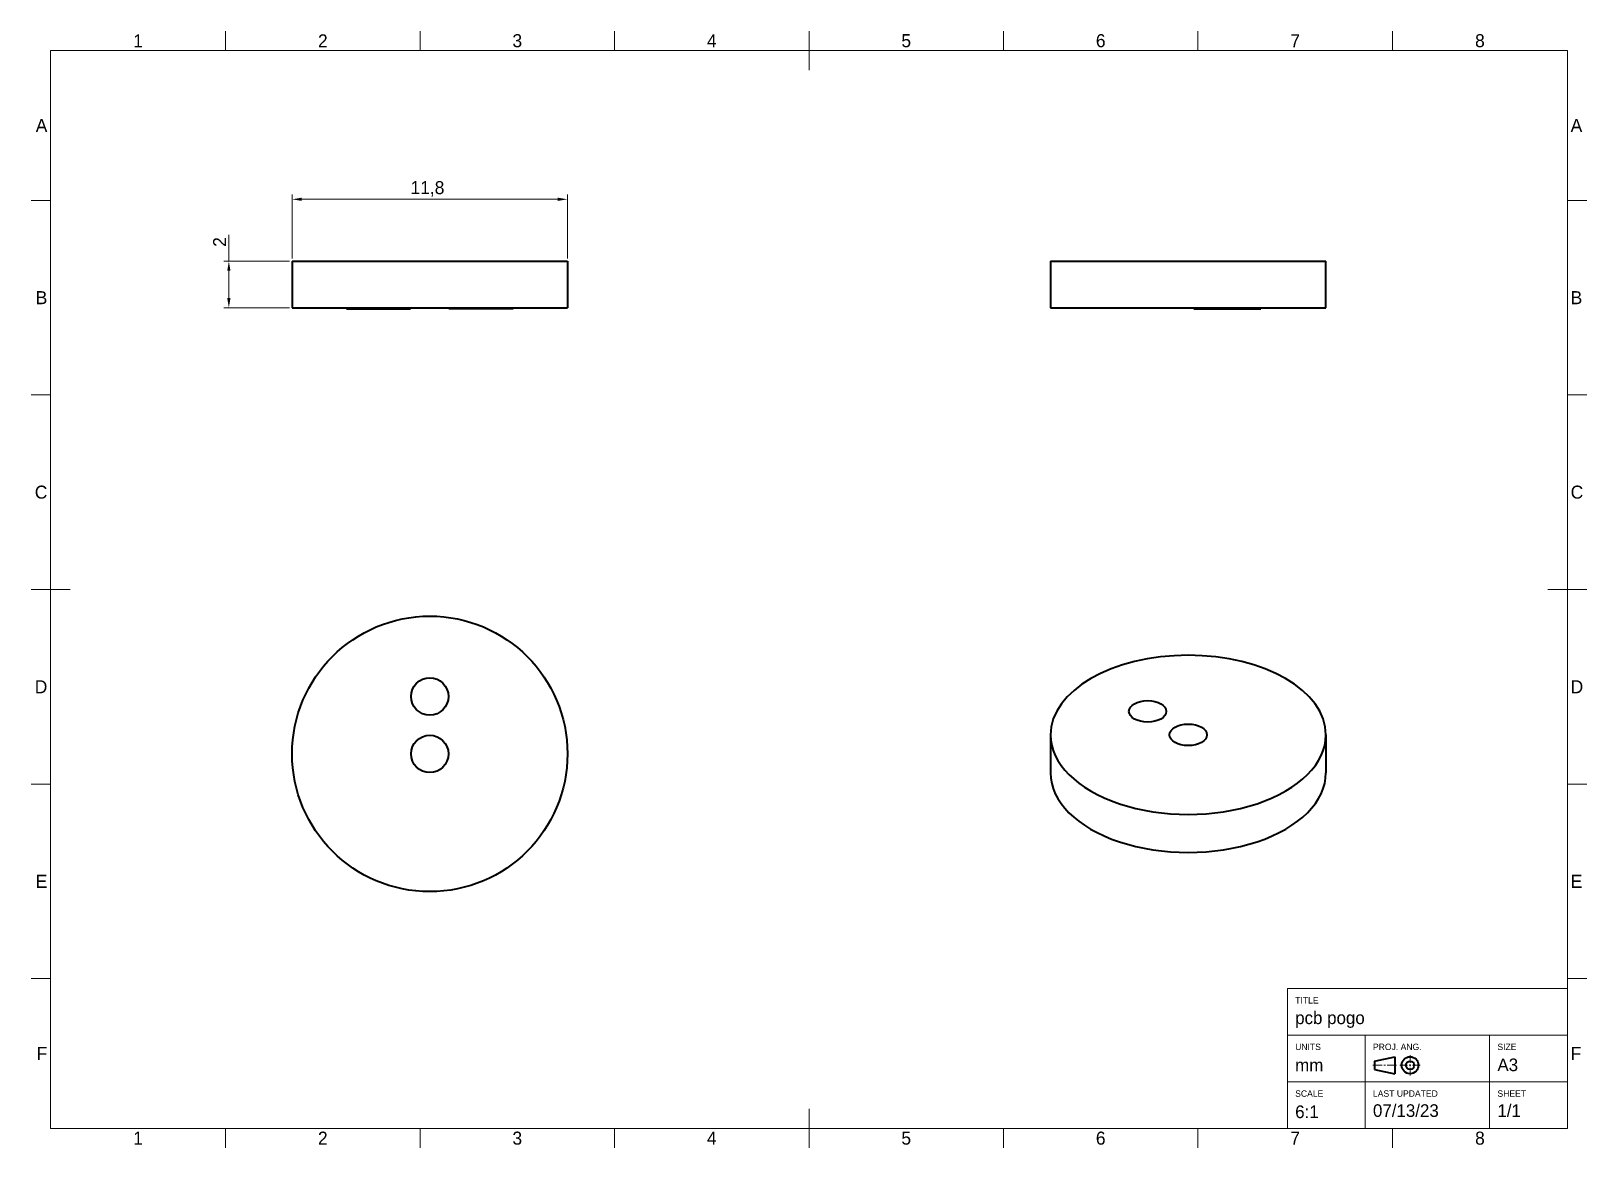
# Model space of a CAD drawing. Header units: millimetres. Extents: x 15 to 415, y 5 to 292.
import ezdxf

# ---------------------------------------------------------------- set-up
doc = ezdxf.new("R2010")
doc.units = ezdxf.units.MM
for name, color, linetype in [('Annotations', 7, 'Continuous'), ('Border', 7, 'Continuous'), ('Geometries', 7, 'Continuous')]:
    doc.layers.add(name, color=color, linetype=linetype)
doc.styles.add('Shapr0', font='txt', dxfattribs={"height": 3.3495})
doc.styles.add('Shapr1', font='txt', dxfattribs={"height": 3.3495})
doc.styles.add('Shapr2', font='txt', dxfattribs={"height": 3.3495})
doc.dimstyles.new('ISO-25', dxfattribs={"dimtxt": 2.5, "dimasz": 2.5, "dimexe": 1.25, "dimexo": 0.625, "dimtad": 1, "dimtxsty": 'Standard', "dimcen": 2.5, "dimadec": 0, "dimazin": 0, "dimtfac": 1, "dimtmove": 0, "dimatfit": 3, "dimfxl": 1, "dimarcsym": 0})

# ---------------------------------------------------------------- blocks, each defined once
blk = doc.blocks.new('*D2')
at = {"layer": 'Annotations', "color": 0, "linetype": 'Continuous', "lineweight": 15}
for p, q in [((65.84, 232.9), (65.84, 239.63)), ((81.47, 232.9), (64.59, 232.9)), ((65.84, 230.4), (65.84, 223.4)), ((81.47, 220.9), (64.59, 220.9))]:
    blk.add_line(p, q, dxfattribs=at)
at = {"layer": 'Annotations', "color": 0}
for points in [[(66.26, 230.4), (65.43, 230.4), (65.84, 232.9)], [(65.43, 223.4), (66.26, 223.4), (65.84, 220.9)]]:
    blk.add_solid(points, dxfattribs=at)
at = {"layer": 'Defpoints', "color": 0}
for p in [(82.1, 232.9), (65.84, 220.9), (82.1, 220.9)]:
    blk.add_point(p, dxfattribs=at)
at = {"layer": 'Annotations', "color": 0, "lineweight": 15, "insert": (63.47, 237.81), "char_height": 3.349, "attachment_point": 5, "rotation": 90, "style": 'Shapr2'}
blk.add_mtext('\\A1;2', dxfattribs=at)
blk = doc.blocks.new('*D3')
at = {"layer": 'Annotations', "color": 0, "linetype": 'Continuous', "lineweight": 15}
for p, q in [((82.1, 233.53), (82.1, 250.03)), ((150.4, 248.78), (84.6, 248.78)), ((152.9, 233.53), (152.9, 250.03))]:
    blk.add_line(p, q, dxfattribs=at)
at = {"layer": 'Annotations', "color": 0}
for points in [[(84.6, 249.2), (84.6, 248.36), (82.1, 248.78)], [(150.4, 248.36), (150.4, 249.2), (152.9, 248.78)]]:
    blk.add_solid(points, dxfattribs=at)
at = {"layer": 'Defpoints', "color": 0}
for p in [(82.1, 248.78), (82.1, 232.9), (152.9, 232.9)]:
    blk.add_point(p, dxfattribs=at)
at = {"layer": 'Annotations', "color": 0, "lineweight": 15, "insert": (116.9, 251.47), "char_height": 3.349, "attachment_point": 5, "style": 'Shapr2'}
blk.add_mtext('\\A1;11,8', dxfattribs=at)
blk = doc.blocks.new('*U4')
at = {"layer": 'Border', "linetype": 'Continuous', "lineweight": 15}
for p, q in [((410, 46), (338, 46)), ((338, 10), (338, 46)), ((410, 10), (410, 46)), ((410, 34), (338, 34)), ((358, 10), (358, 34)), ((390, 10), (390, 34)), ((369.53, 26.88), (369.53, 28.83)), ((360, 26.23), (362.38, 26.23)), ((362.82, 26.23), (363.25, 26.23)), ((366.07, 26.23), (363.68, 26.23)), ((368.88, 26.23), (366.93, 26.23)), ((369.32, 26.23), (369.75, 26.23)), ((369.53, 26.02), (369.53, 26.45)), ((369.53, 25.58), (369.53, 23.63)), ((370.18, 26.23), (372.13, 26.23)), ((410, 22), (338, 22)), ((410, 10), (338, 10))]:
    blk.add_line(p, q, dxfattribs=at)
at = {"layer": 'Border', "linetype": 'Continuous', "lineweight": 40}
for p, q in [((360.43, 27.32), (365.63, 28.4)), ((365.63, 28.4), (365.63, 24.07)), ((360.43, 27.32), (360.43, 25.15)), ((360.43, 25.15), (365.63, 24.07))]:
    blk.add_line(p, q, dxfattribs=at)
for radius in [2.17, 1.08]:
    blk.add_circle((369.53, 26.23), radius, dxfattribs=at)

msp = doc.modelspace()

# ---------------------------------------------------------------- linework, layer by layer
at = {"layer": 'Border', "linetype": 'Continuous', "lineweight": 15}
for p, q in [((65, 287), (65, 292)), ((115, 287), (115, 292)), ((165, 287), (165, 292)), ((215, 282), (215, 292)), ((265, 287), (265, 292)), ((315, 287), (315, 292)), ((365, 287), (365, 292)), ((410, 287), (20, 287)), ((20, 287), (20, 10)), ((410, 10), (410, 287)), ((20, 248.5), (15, 248.5)), ((410, 248.5), (415, 248.5)), ((20, 198.5), (15, 198.5)), ((410, 198.5), (415, 198.5)), ((25, 148.5), (15, 148.5)), ((405, 148.5), (415, 148.5)), ((20, 98.5), (15, 98.5)), ((410, 98.5), (415, 98.5)), ((20, 48.5), (15, 48.5)), ((410, 48.5), (415, 48.5)), ((215, 15), (215, 5)), ((20, 10), (410, 10)), ((65, 10), (65, 5)), ((115, 10), (115, 5)), ((165, 10), (165, 5)), ((265, 10), (265, 5)), ((315, 10), (315, 5)), ((365, 10), (365, 5))]:
    msp.add_line(p, q, dxfattribs=at)
at = {"layer": 'Geometries', "linetype": 'Continuous', "lineweight": 40}
for p, q in [((82.1, 232.9), (152.9, 232.9)), ((82.1, 232.9), (82.1, 220.9)), ((152.9, 232.9), (152.9, 220.9)), ((277.1, 232.9), (347.9, 232.9)), ((277.1, 232.9), (277.1, 220.9)), ((347.9, 220.9), (347.9, 232.9)), ((82.1, 220.9), (96.045, 220.9)), ((96.045, 220.6), (96.045, 220.9)), ((96.045, 220.9), (105.689, 220.9)), ((96.045, 220.6), (105.689, 220.6)), ((105.689, 220.9), (112.582, 220.9)), ((105.689, 220.6), (105.689, 220.9)), ((105.689, 220.6), (112.582, 220.6)), ((112.582, 220.9), (122.418, 220.9)), ((112.582, 220.6), (112.582, 220.9)), ((122.418, 220.9), (129.311, 220.9)), ((122.418, 220.6), (122.418, 220.9)), ((129.311, 220.6), (122.418, 220.6)), ((129.311, 220.9), (138.955, 220.9)), ((129.311, 220.6), (129.311, 220.9)), ((138.955, 220.6), (129.311, 220.6)), ((138.955, 220.9), (152.9, 220.9)), ((138.955, 220.6), (138.955, 220.9)), ((277.1, 220.9), (313.93, 220.9)), ((313.93, 220.6), (313.93, 220.9)), ((313.93, 220.9), (319.716, 220.9)), ((313.93, 220.6), (319.716, 220.6)), ((319.716, 220.9), (331.205, 220.9)), ((319.716, 220.6), (319.716, 220.9)), ((319.716, 220.6), (331.205, 220.6)), ((331.205, 220.9), (347.9, 220.9)), ((331.205, 220.6), (331.205, 220.9)), ((277.1, 111.149), (277.1, 101.351)), ((347.9, 111.149), (347.9, 101.351))]:
    msp.add_line(p, q, dxfattribs=at)
for centre, radius in [((117.5, 106.25), 35.4), ((117.5, 121.01), 4.8), ((117.5, 106.25), 4.8)]:
    msp.add_circle(centre, radius, dxfattribs=at)
for centre, start_param, end_param in [((312.5, 111.149), 3.1415927, 6.2831853), ((312.5, 111.149), 0, 3.1415927), ((312.5, 101.351), 0, 3.1415927)]:
    msp.add_ellipse(centre, major_axis=(-35.4, 0), ratio=0.5773503, start_param=start_param, end_param=end_param, dxfattribs=at)
for centre in [(302.063, 117.175), (312.5, 111.149)]:
    msp.add_ellipse(centre, major_axis=(-4.8, 0), ratio=0.5773503, dxfattribs=at)

# ---------------------------------------------------------------- block references
msp.add_blockref('*U4', (0, 0))

# ---------------------------------------------------------------- texts
at = {"layer": 'Border', "linetype": 'Continuous', "lineweight": 15, "char_height": 3.349, "width": 3.3495, "style": 'Shapr0'}
for s, insert, attachment_point in [('1', (42.5, 287.825), 8), ('2', (90, 287.825), 8), ('3', (140, 287.825), 8), ('4', (190, 287.825), 8), ('5', (240, 287.825), 8), ('6', (290, 287.825), 8), ('7', (340, 287.825), 8), ('8', (387.5, 287.825), 8), ('A', (19.175, 267.75), 6), ('A', (410.825, 267.75), 4), ('B', (19.175, 223.5), 6), ('B', (410.825, 223.5), 4), ('C', (19.175, 173.5), 6), ('C', (410.825, 173.5), 4), ('D', (19.175, 123.5), 6), ('D', (410.825, 123.5), 4), ('E', (19.175, 73.5), 6), ('E', (410.825, 73.5), 4), ('F', (19.175, 29.25), 6), ('F', (410.825, 29.25), 4), ('1', (42.5, 9.175), 2), ('2', (90, 9.175), 2), ('3', (140, 9.175), 2), ('4', (190, 9.175), 2), ('5', (240, 9.175), 2), ('6', (290, 9.175), 2), ('7', (340, 9.175), 2), ('8', (387.5, 9.175), 2)]:
    msp.add_mtext(s, dxfattribs=dict(at, insert=insert, attachment_point=attachment_point))
at = {"layer": 'Border', "linetype": 'Continuous', "lineweight": 15, "attachment_point": 1, "style": 'Shapr1'}
for s, insert, char_height in [('TITLE', (340, 43.75), 1.65), ('pcb pogo', (340, 40.052), 3.25), ('UNITS', (340, 31.783), 1.65), ('PROJ. ANG.', (360, 31.783), 1.65), ('A3', (392, 27.965), 3.25), ('SIZE', (392, 31.783), 1.65), ('mm', (340, 27.9), 3.25), ('SCALE', (340, 19.783), 1.65), ('07/13/23', (360, 16.204), 3.25), ('LAST UPDATED', (360, 19.783), 1.65), ('SHEET', (392, 19.783), 1.65), ('1/1', (392, 16.204), 3.25), ('6:1', (340, 15.9), 3.25)]:
    msp.add_mtext(s, dxfattribs=dict(at, insert=insert, char_height=char_height))

# ---------------------------------------------------------------- dimensions: what is measured, and where the dimension line sits
at = {"layer": 'Annotations', "linetype": 'Continuous', "lineweight": 15}
dim = msp.add_linear_dim(base=(82.1, 248.78), p1=(152.9, 232.9), p2=(82.1, 232.9), dimstyle='ISO-25', override={"dimscale": 1, "dimgap": 0.7, "dimdec": 2, "dimlfac": 0.166667, "dimrnd": 0.01, "dimzin": 8, "dimdsep": 44, "dimtxsty": 'Shapr2', "dimse1": 0, "dimse2": 0, "dimadec": 2, "dimtol": 0, "dimlim": 0, "dimtp": 0, "dimtm": 0, "dimtfac": 0.6, "dimtdec": 8, "dimfrac": 2, "dimtolj": 1, "dimlwd": 15, "dimlwe": 15}, dxfattribs=at)
dim.commit()
dim.dimension.update_dxf_attribs({"geometry": '*D3', "text_midpoint": (116.905, 248.78), "dimtype": 160})
dim = msp.add_linear_dim(base=(65.843, 220.9), p1=(82.1, 232.9), p2=(82.1, 220.9), angle=90, dimstyle='ISO-25', override={"dimscale": 1, "dimgap": 0.7, "dimdec": 2, "dimlfac": 0.166667, "dimrnd": 0.01, "dimzin": 8, "dimdsep": 44, "dimtxsty": 'Shapr2', "dimse1": 0, "dimse2": 0, "dimadec": 2, "dimtol": 0, "dimlim": 0, "dimtp": 0, "dimtm": 0, "dimtfac": 0.6, "dimtdec": 8, "dimfrac": 2, "dimtolj": 1, "dimlwd": 15, "dimlwe": 15}, dxfattribs=at)
dim.commit()
dim.dimension.update_dxf_attribs({"geometry": '*D2', "text_midpoint": (65.843, 237.809), "dimtype": 160})

doc.saveas('drawing.dxf')
